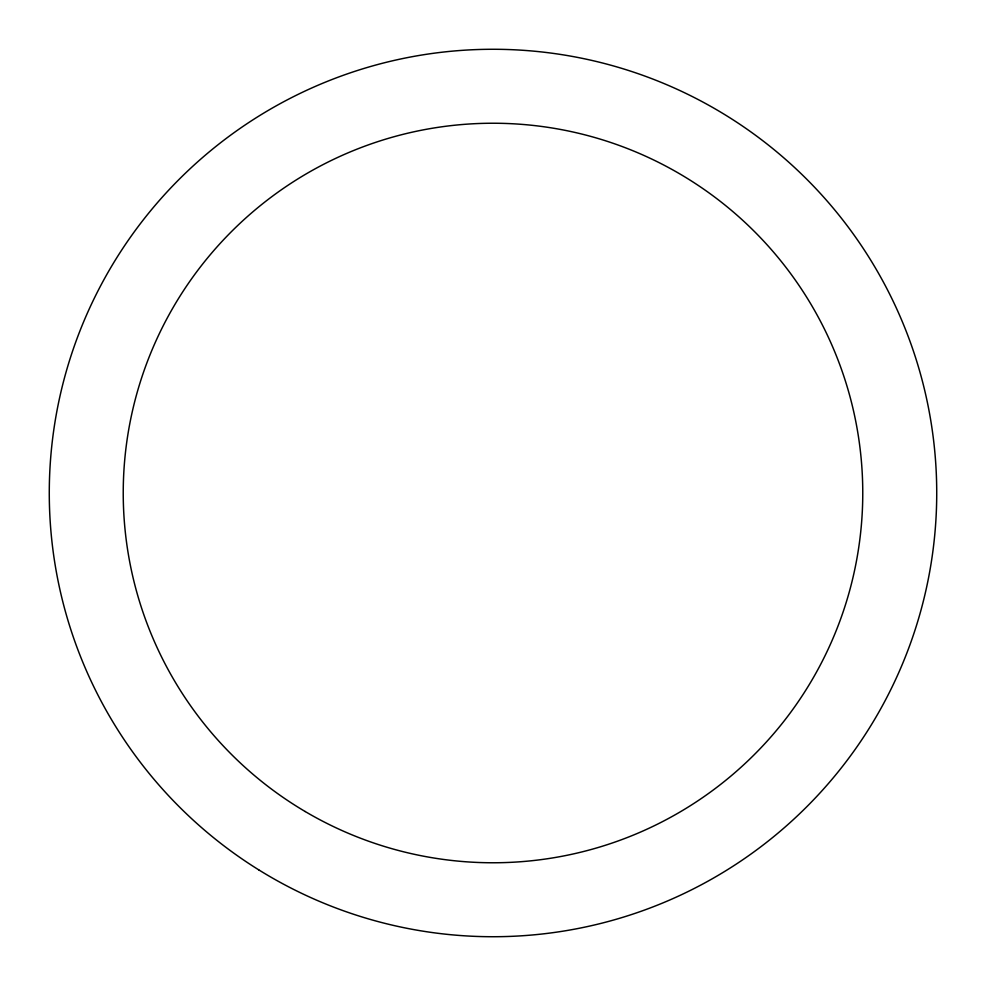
<?xml version="1.0" encoding="UTF-8"?>
<svg xmlns="http://www.w3.org/2000/svg" width="986" height="986" viewBox="0 0 986 986"><rect width="100%" height="100%" fill="white"/><g stroke="black" fill="none" stroke-linecap="round" stroke-linejoin="round"><path stroke-width="1.48" d="M258.702 869.825A443.725 443.725 0 0 0 936.49 507.494A443.725 443.725 0 0 0 283.808 101.681A443.725 443.725 0 0 0 258.702 869.825M305.167 811.515A369.775 369.775 0 0 0 862.75 496.414A369.775 369.775 0 0 0 311.071 171.083A369.775 369.775 0 0 0 305.167 811.515"/></g></svg>
